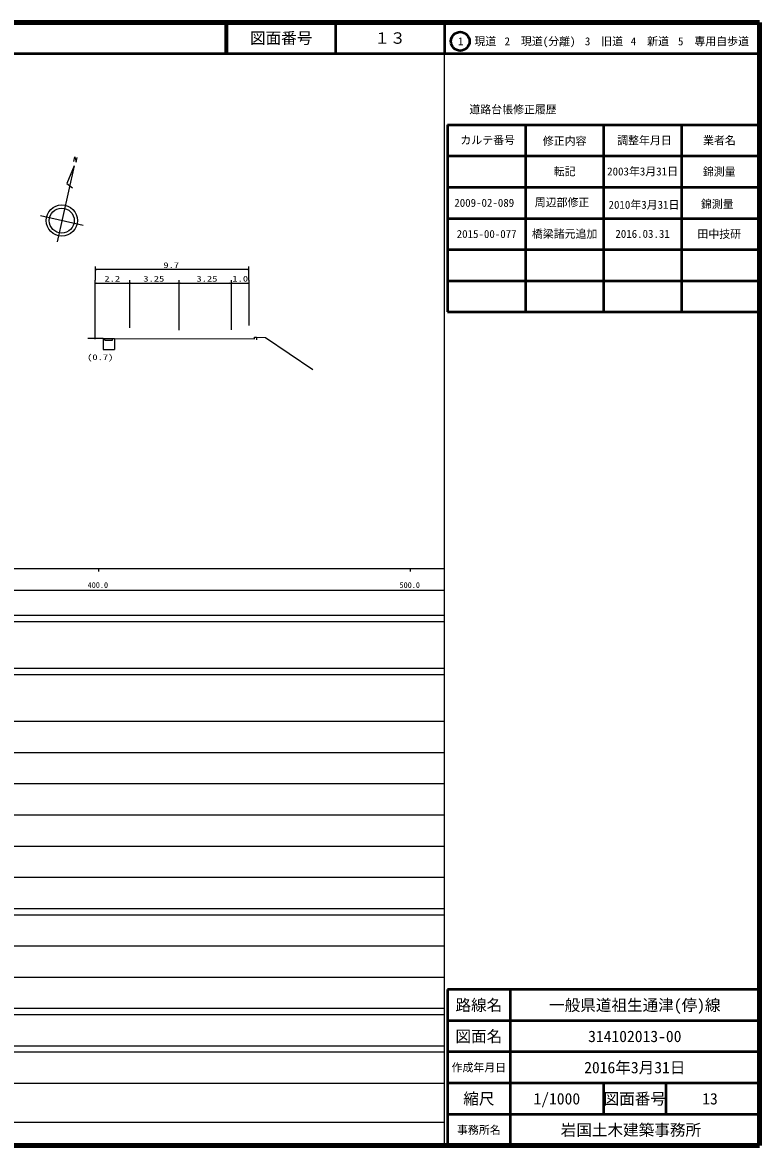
# Model space of a CAD drawing. Units: millimetres, scale not verified. Extents: x 40000 to 680000, y 20000 to 380000.
# Drawn here: x 443668 to 680000, y 20000 to 380000 of the extents above; entities that cross this region are included whole.
import ezdxf
from ezdxf.enums import TextEntityAlignment as Align

# ---------------------------------------------------------------- set-up
doc = ezdxf.new("R2010")
doc.units = ezdxf.units.MM
doc.header["$LTSCALE"] = 1000
for name, color, linetype, lineweight in [('M-BGD', 7, 'Continuous', 25), ('M-TTL', 2, 'Continuous', 140), ('M-TTL-BAND', 7, 'Continuous', 25), ('M-TTL-FRAM', 2, 'Continuous', 50), ('M-TTL-LINE', 7, 'Continuous', 50)]:
    doc.layers.add(name, color=color, linetype=linetype, lineweight=lineweight)
doc.layers.add('M-TTL-TXT', color=7, linetype='Continuous')
doc.styles.add('ＭＳ ゴシック', font='')
doc.styles.get('ＭＳ ゴシック').set_extended_font_data('MS Gothic')

# ---------------------------------------------------------------- blocks, each defined once
blk = doc.blocks.new('BUHIN4')
at = {"color": 7, "linetype": 'Continuous', "lineweight": 25}
blk.add_lwpolyline([(514, 83), (0, 0), (391, 342)], dxfattribs=at)
blk = doc.blocks.new('BUHIN5')
at = {"color": 7, "linetype": 'Continuous', "lineweight": 25}
blk.add_lwpolyline([(-514, -83), (0, 0), (-391, -342)], dxfattribs=at)

msp = doc.modelspace()

# ---------------------------------------------------------------- linework, layer by layer
at = {"layer": 'M-BGD'}
for p, q in [((460098, 335420), (460437, 336925)), ((460437, 336925), (460878, 335239)), ((460878, 335239), (461210, 336752)), ((460237, 334054), (454744, 309665)), ((460237, 334054), (457943, 328421)), ((457943, 328421), (459675, 327006)), ((463111, 314956), (449453, 318032)), ((466954, 301796), (466954, 297420)), ((516207, 300796), (466954, 300796)), ((516207, 297420), (516207, 301796)), ((466954, 278507), (466954, 297420)), ((466954, 296420), (477955, 296420)), ((477955, 297420), (477955, 282160)), ((477955, 296420), (493809, 296420)), ((493809, 297420), (493809, 281321)), ((493809, 296420), (510586, 296420)), ((510586, 297420), (510586, 281489)), ((510586, 296420), (516207, 296420)), ((516207, 297420), (516207, 282831)), ((469520, 278690), (464593, 278679)), ((469520, 278690), (473224, 278698)), ((469520, 278690), (469528, 275207)), ((470062, 278149), (470061, 278691)), ((470062, 278149), (472510, 278154)), ((472510, 278154), (472509, 278696)), ((473224, 278698), (518063, 278538)), ((473224, 278698), (473231, 275215)), ((518063, 278538), (518064, 279075)), ((518064, 279075), (518717, 279073)), ((518717, 279073), (518715, 278254)), ((518717, 279073), (521643, 279012)), ((521643, 279012), (536813, 268714)), ((469528, 275207), (473231, 275215))]:
    msp.add_line(p, q, dxfattribs=at)
for radius in [5000, 4000]:
    msp.add_circle((456281, 316494), radius, dxfattribs=at)
at = {"layer": 'M-TTL'}
for p, q in [((680000, 380000), (40000, 380000)), ((680000, 20000), (680000, 380000)), ((40000, 20000), (680000, 20000))]:
    msp.add_line(p, q, dxfattribs=at)
at = {"layer": 'M-TTL-BAND'}
for p, q in [((579000, 20000), (579000, 370000)), ((40000, 205000), (579000, 205000)), ((468000, 205000), (468000, 204000)), ((568000, 205000), (568000, 204000)), ((68000, 198000), (579000, 198000)), ((40000, 190000), (579000, 190000)), ((40000, 188000), (579000, 188000)), ((40000, 173000), (579000, 173000)), ((40000, 171000), (579000, 171000)), ((40000, 156000), (579000, 156000)), ((46000, 146000), (579000, 146000)), ((52000, 136000), (579000, 136000)), ((46000, 126000), (579000, 126000)), ((52000, 116000), (579000, 116000)), ((46000, 106000), (579000, 106000)), ((40000, 96000), (579000, 96000)), ((40000, 94000), (579000, 94000)), ((49000, 84000), (579000, 84000)), ((40000, 74000), (579000, 74000)), ((40000, 64000), (579000, 64000)), ((40000, 62000), (579000, 62000)), ((40000, 52000), (579000, 52000)), ((40000, 50000), (579000, 50000)), ((40000, 40000), (579000, 40000)), ((68000, 27500), (579000, 27500))]:
    msp.add_line(p, q, dxfattribs=at)
at = {"layer": 'M-TTL-FRAM'}
for p, q in [((580000, 347197), (580000, 287197)), ((580000, 347197), (680000, 347197)), ((580000, 287197), (680000, 287197)), ((680000, 70000), (580000, 70000)), ((580000, 70000), (580000, 20000))]:
    msp.add_line(p, q, dxfattribs=at)
at = {"layer": 'M-TTL-LINE'}
for p, q in [((508747, 380000), (508747, 370000)), ((509247, 380000), (509247, 370000)), ((543997, 380000), (543997, 370000)), ((579000, 380000), (579000, 370000)), ((40000, 370000), (680000, 370000)), ((605000, 347197), (605000, 287197)), ((630000, 347197), (630000, 287197)), ((655000, 347197), (655000, 287197)), ((580000, 337197), (680000, 337197)), ((580000, 327197), (680000, 327197)), ((580000, 317197), (680000, 317197)), ((580000, 307197), (680000, 307197)), ((580000, 297197), (680000, 297197)), ((600000, 70000), (600000, 20000)), ((680000, 60000), (580000, 60000)), ((680000, 50000), (580000, 50000)), ((680000, 40000), (580000, 40000)), ((630000, 40000), (630000, 30000)), ((650000, 40000), (650000, 30000)), ((680000, 30000), (580000, 30000))]:
    msp.add_line(p, q, dxfattribs=at)
msp.add_circle((584031, 373958), 3000, dxfattribs=at)

# ---------------------------------------------------------------- block references
at = {"layer": 'M-BGD', "rotation": 334.74779}
for name, p in [('BUHIN4', (466954, 300796)), ('BUHIN5', (516207, 300796)), ('BUHIN4', (466954, 296420)), ('BUHIN5', (477955, 296420)), ('BUHIN4', (477955, 296420)), ('BUHIN5', (493809, 296420)), ('BUHIN4', (493809, 296420)), ('BUHIN5', (510586, 296420)), ('BUHIN4', (510586, 296420)), ('BUHIN5', (516207, 296420))]:
    msp.add_blockref(name, p, dxfattribs=at)

# ---------------------------------------------------------------- texts
at = {"layer": 'M-BGD', "style": 'ＭＳ ゴシック', "width": 1.35}
for s, p in [('9.7', (488838, 300723)), ('2.2', (469949, 296370)), ('3.25', (482419, 296370)), ('3.25', (499463, 296370)), ('1.0', (510974, 296370)), ('(0.7)', (464395, 271223))]:
    msp.add_text(s, height=1833, dxfattribs=at).set_placement(p, align=Align.BOTTOM_LEFT)
at = {"layer": 'M-TTL-BAND', "style": 'ＭＳ ゴシック'}
for s, p in [('400.0', (467844, 198195)), ('500.0', (567844, 198195))]:
    msp.add_text(s, height=1833, dxfattribs=at).set_placement(p, align=Align.BOTTOM_CENTER)
at = {"layer": 'M-TTL-TXT', "style": 'ＭＳ ゴシック'}
for s, height, p in [('図面番号', 3666, (526622, 375000)), ('１３', 3666, (561497, 375000)), ('1\u3000現道', 2566, (589448, 373958)), ('2\u3000現道(分離)', 2566, (609619, 373958)), ('3\u3000旧道', 2566, (630121, 373958)), ('4\u3000新道', 2566, (644824, 373958)), ('5\u3000専用自歩道', 2566, (665228, 373958)), ('道路台帳修正履歴', 2566, (600968, 352113)), ('カルテ番号', 2566, (592839, 342277)), ('修正内容', 2566, (617509, 342023)), ('調整年月日', 2566, (643089, 342197)), ('業者名', 2566, (667134, 342197)), ('転記', 2566, (617500, 332245)), ('2003年3月31日', 2566, (642500, 332245)), ('錦測量', 2566, (667077, 332189)), ('周辺部修正', 2566, (616680, 322343)), ('2009-02-089', 2566, (591731, 322187)), ('2010年3月31日', 2566, (642947, 321553)), ('錦測量', 2566, (666449, 321751)), ('2015-00-077', 2566, (592500, 312189)), ('橋梁諸元追加', 2566, (617500, 312245)), ('2016.03.31', 2566, (642500, 312245)), ('田中技研', 2566, (667077, 312189)), ('路線名', 3666, (590000, 65000)), ('路線名', 3666, (590000, 65000)), ('一般県道祖生通津(停)線', 3666, (640000, 65000)), ('図面名', 3666, (590000, 55000)), ('図面名', 3666, (590000, 55000)), ('314102013-00', 3666, (640000, 55000)), ('2016年3月31日', 3666, (640000, 45000)), ('作成年月日', 2566, (590000, 45000)), ('作成年月日', 2566, (590000, 45000)), ('縮尺', 3666, (590000, 35000)), ('縮尺', 3666, (590000, 35000)), ('1/1000', 3666, (615000, 35000)), ('図面番号', 3666, (640000, 35000)), ('図面番号', 3666, (640000, 35000)), ('13', 3666, (664125, 35000)), ('事務所名', 2566, (590000, 25000)), ('事務所名', 2566, (590000, 25000)), ('岩国土木建築事務所 ', 3666, (640000, 25000))]:
    msp.add_text(s, height=height, dxfattribs=at).set_placement(p, align=Align.MIDDLE_CENTER)

doc.saveas('drawing.dxf')
